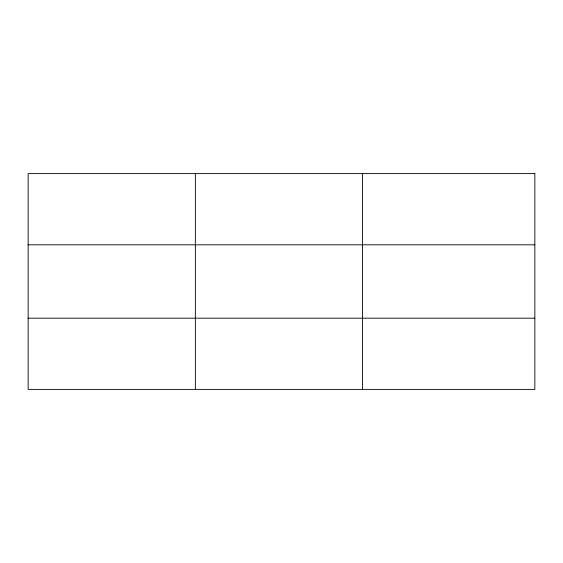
<?xml version="1.0" encoding="UTF-8"?>
<svg xmlns="http://www.w3.org/2000/svg" width="563" height="563" viewBox="0 0 563 563"><rect width="100%" height="100%" fill="white"/><g stroke="black" fill="none" stroke-linecap="round" stroke-linejoin="round"><path stroke-width="0.84" d="M195.361 389.392L195.361 173.608M362.572 389.392L362.572 173.608M28.15 244.814L534.85 244.814M28.15 318.186L534.85 318.186M534.85 173.608L534.85 389.392L28.15 389.392L28.15 173.608L534.85 173.608"/></g></svg>
